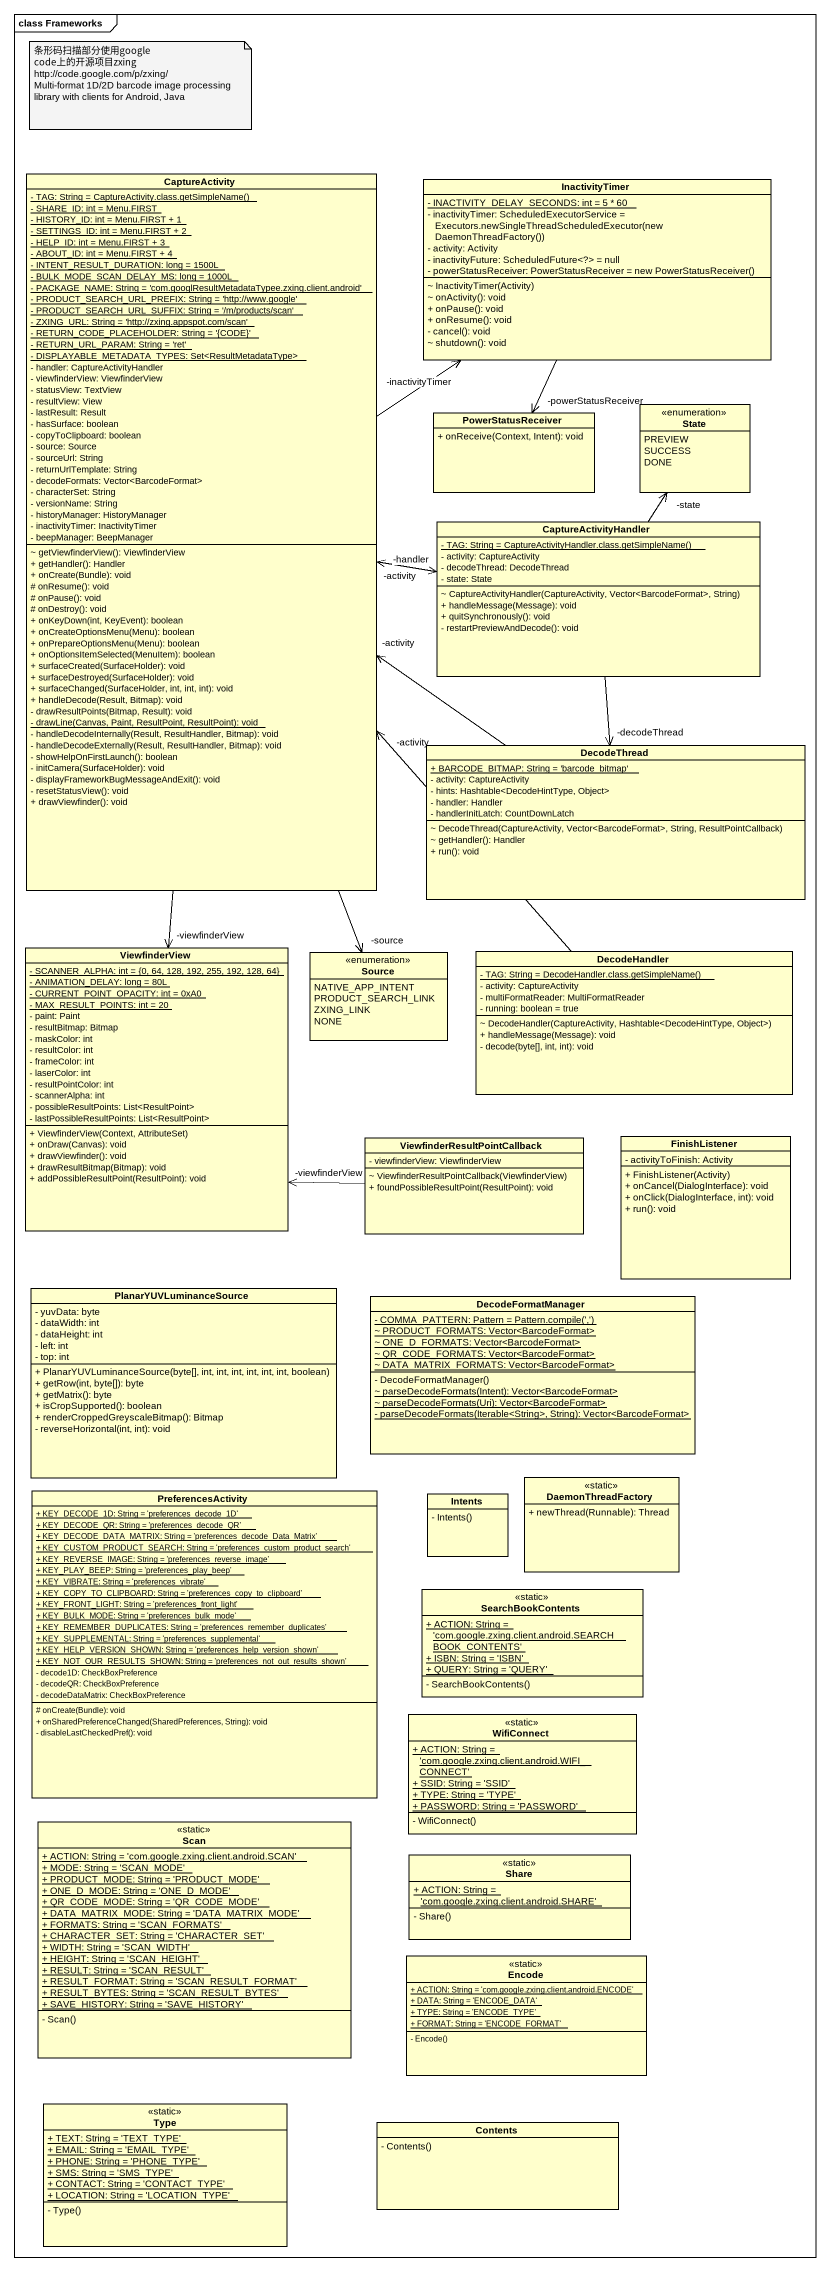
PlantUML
@startuml
mainframe class Frameworks
hide circle
hide empty members
skinparam classAttributeIconSize 0
class CaptureActivity {
  {static} {field} - TAG: String = CaptureActivity.class.getSimpleName()
  {static} - SHARE_ID: int = Menu.FIRST
  {static} - HISTORY_ID: int = Menu.FIRST + 1
  {static} - SETTINGS_ID: int = Menu.FIRST + 2
  {static} - HELP_ID: int = Menu.FIRST + 3
  {static} - ABOUT_ID: int = Menu.FIRST + 4
  {static} - INTENT_RESULT_DURATION: long = 1500L
  {static} - BULK_MODE_SCAN_DELAY_MS: long = 1000L
  {static} - PACKAGE_NAME: String = 'com.googlResultMetadataTypee.zxing.client.android'
  {static} - PRODUCT_SEARCH_URL_PREFIX: String = 'http://www.google'
  {static} - PRODUCT_SEARCH_URL_SUFFIX: String = '/m/products/scan'
  {static} - ZXING_URL: String = 'http://zxing.appspot.com/scan'
  {static} - RETURN_CODE_PLACEHOLDER: String = '{CODE}'
  {static} - RETURN_URL_PARAM: String = 'ret'
  {static} - DISPLAYABLE_METADATA_TYPES: Set<ResultMetadataType>
  - handler: CaptureActivityHandler
  - viewfinderView: ViewfinderView
  - statusView: TextView
  - resultView: View
  - lastResult: Result
  - hasSurface: boolean
  - copyToClipboard: boolean
  - source: Source
  - sourceUrl: String
  - returnUrlTemplate: String
  - decodeFormats: Vector<BarcodeFormat>
  - characterSet: String
  - versionName: String
  - historyManager: HistoryManager
  - inactivityTimer: InactivityTimer
  - beepManager: BeepManager
  ~ getViewfinderView(): ViewfinderView
  + getHandler(): Handler
  + onCreate(Bundle): void
  # onResume(): void
  # onPause(): void
  # onDestroy(): void
  + onKeyDown(int, KeyEvent): boolean
  + onCreateOptionsMenu(Menu): boolean
  + onPrepareOptionsMenu(Menu): boolean
  + onOptionsItemSelected(MenuItem): boolean
  + surfaceCreated(SurfaceHolder): void
  + surfaceDestroyed(SurfaceHolder): void
  + surfaceChanged(SurfaceHolder, int, int, int): void
  + handleDecode(Result, Bitmap): void
  - drawResultPoints(Bitmap, Result): void
  {static} - drawLine(Canvas, Paint, ResultPoint, ResultPoint): void
  - handleDecodeInternally(Result, ResultHandler, Bitmap): void
  - handleDecodeExternally(Result, ResultHandler, Bitmap): void
  - showHelpOnFirstLaunch(): boolean
  - initCamera(SurfaceHolder): void
  - displayFrameworkBugMessageAndExit(): void
  - resetStatusView(): void
  + drawViewfinder(): void
}
class InactivityTimer {
  {static} - INACTIVITY_DELAY_SECONDS: int = 5 * 60
  {field} - inactivityTimer: ScheduledExecutorService = Executors.newSingleThreadScheduledExecutor(new DaemonThreadFactory())
  - activity: Activity
  - inactivityFuture: ScheduledFuture<?> = null
  {field} - powerStatusReceiver: PowerStatusReceiver = new PowerStatusReceiver()
  ~ InactivityTimer(Activity)
  ~ onActivity(): void
  + onPause(): void
  + onResume(): void
  - cancel(): void
  ~ shutdown(): void
}
class PowerStatusReceiver {
  + onReceive(Context, Intent): void
}
enum "State" as State_ {
  PREVIEW
  SUCCESS
  DONE
}
class CaptureActivityHandler {
  {static} {field} - TAG: String = CaptureActivityHandler.class.getSimpleName()
  - activity: CaptureActivity
  - decodeThread: DecodeThread
  - state: State
  ~ CaptureActivityHandler(CaptureActivity, Vector<BarcodeFormat>, String)
  + handleMessage(Message): void
  + quitSynchronously(): void
  - restartPreviewAndDecode(): void
}
class DecodeThread {
  {static} + BARCODE_BITMAP: String = 'barcode_bitmap'
  - activity: CaptureActivity
  - hints: Hashtable<DecodeHintType, Object>
  - handler: Handler
  - handlerInitLatch: CountDownLatch
  ~ DecodeThread(CaptureActivity, Vector<BarcodeFormat>, String, ResultPointCallback)
  ~ getHandler(): Handler
  + run(): void
}
class ViewfinderView {
  {static} - SCANNER_ALPHA: int = {0, 64, 128, 192, 255, 192, 128, 64}
  {static} - ANIMATION_DELAY: long = 80L
  {static} - CURRENT_POINT_OPACITY: int = 0xA0
  {static} - MAX_RESULT_POINTS: int = 20
  - paint: Paint
  - resultBitmap: Bitmap
  - maskColor: int
  - resultColor: int
  - frameColor: int
  - laserColor: int
  - resultPointColor: int
  - scannerAlpha: int
  - possibleResultPoints: List<ResultPoint>
  - lastPossibleResultPoints: List<ResultPoint>
  + ViewfinderView(Context, AttributeSet)
  + onDraw(Canvas): void
  + drawViewfinder(): void
  + drawResultBitmap(Bitmap): void
  + addPossibleResultPoint(ResultPoint): void
}
enum Source {
  NATIVE_APP_INTENT
  PRODUCT_SEARCH_LINK
  ZXING_LINK
  NONE
}
class DecodeHandler {
  {static} {field} - TAG: String = DecodeHandler.class.getSimpleName()
  - activity: CaptureActivity
  - multiFormatReader: MultiFormatReader
  - running: boolean = true
  ~ DecodeHandler(CaptureActivity, Hashtable<DecodeHintType, Object>)
  + handleMessage(Message): void
  - decode(byte[], int, int): void
}
class "ViewfinderResultPointCallback" as ViewfinderResultPointCallbac {
  - viewfinderView: ViewfinderView
  ~ ViewfinderResultPointCallback(ViewfinderView)
  + foundPossibleResultPoint(ResultPoint): void
}
class FinishListener {
  - activityToFinish: Activity
  + FinishListener(Activity)
  + onCancel(DialogInterface): void
  + onClick(DialogInterface, int): void
  + run(): void
}
class PlanarYUVLuminanceSource {
  - yuvData: byte
  - dataWidth: int
  - dataHeight: int
  - left: int
  - top: int
  + PlanarYUVLuminanceSource(byte[], int, int, int, int, int, int, boolean)
  + getRow(int, byte[]): byte
  + getMatrix(): byte
  + isCropSupported(): boolean
  + renderCroppedGreyscaleBitmap(): Bitmap
  - reverseHorizontal(int, int): void
}
class DecodeFormatManager {
  {static} {field} - COMMA_PATTERN: Pattern = Pattern.compile(',')
  {static} ~ PRODUCT_FORMATS: Vector<BarcodeFormat>
  {static} ~ ONE_D_FORMATS: Vector<BarcodeFormat>
  {static} ~ QR_CODE_FORMATS: Vector<BarcodeFormat>
  {static} ~ DATA_MATRIX_FORMATS: Vector<BarcodeFormat>
  - DecodeFormatManager()
  {static} ~ parseDecodeFormats(Intent): Vector<BarcodeFormat>
  {static} ~ parseDecodeFormats(Uri): Vector<BarcodeFormat>
  {static} - parseDecodeFormats(Iterable<String>, String): Vector<BarcodeFormat>
}
class PreferencesActivity {
  {static} + KEY_DECODE_1D: String = 'preferences_decode_1D'
  {static} + KEY_DECODE_QR: String = 'preferences_decode_QR'
  {static} + KEY_DECODE_DATA_MATRIX: String = 'preferences_decode_Data_Matrix'
  {static} + KEY_CUSTOM_PRODUCT_SEARCH: String = 'preferences_custom_product_search'
  {static} + KEY_REVERSE_IMAGE: String = 'preferences_reverse_image'
  {static} + KEY_PLAY_BEEP: String = 'preferences_play_beep'
  {static} + KEY_VIBRATE: String = 'preferences_vibrate'
  {static} + KEY_COPY_TO_CLIPBOARD: String = 'preferences_copy_to_clipboard'
  {static} + KEY_FRONT_LIGHT: String = 'preferences_front_light'
  {static} + KEY_BULK_MODE: String = 'preferences_bulk_mode'
  {static} + KEY_REMEMBER_DUPLICATES: String = 'preferences_remember_duplicates'
  {static} + KEY_SUPPLEMENTAL: String = 'preferences_supplemental'
  {static} + KEY_HELP_VERSION_SHOWN: String = 'preferences_help_version_shown'
  {static} + KEY_NOT_OUR_RESULTS_SHOWN: String = 'preferences_not_out_results_shown'
  - decode1D: CheckBoxPreference
  - decodeQR: CheckBoxPreference
  - decodeDataMatrix: CheckBoxPreference
  # onCreate(Bundle): void
  + onSharedPreferenceChanged(SharedPreferences, String): void
  - disableLastCheckedPref(): void
}
class Intents {
  - Intents()
}
class DaemonThreadFactory <<static>> {
  + newThread(Runnable): Thread
}
class SearchBookContents <<static>> {
  {static} + ACTION: String = 'com.google.zxing.client.android.SEARCH_BOOK_CONTENTS'
  {static} + ISBN: String = 'ISBN'
  {static} + QUERY: String = 'QUERY'
  - SearchBookContents()
}
class WifiConnect <<static>> {
  {static} + ACTION: String = 'com.google.zxing.client.android.WIFI_CONNECT'
  {static} + SSID: String = 'SSID'
  {static} + TYPE: String = 'TYPE'
  {static} + PASSWORD: String = 'PASSWORD'
  - WifiConnect()
}
class Scan <<static>> {
  {static} + ACTION: String = 'com.google.zxing.client.android.SCAN'
  {static} + MODE: String = 'SCAN_MODE'
  {static} + PRODUCT_MODE: String = 'PRODUCT_MODE'
  {static} + ONE_D_MODE: String = 'ONE_D_MODE'
  {static} + QR_CODE_MODE: String = 'QR_CODE_MODE'
  {static} + DATA_MATRIX_MODE: String = 'DATA_MATRIX_MODE'
  {static} + FORMATS: String = 'SCAN_FORMATS'
  {static} + CHARACTER_SET: String = 'CHARACTER_SET'
  {static} + WIDTH: String = 'SCAN_WIDTH'
  {static} + HEIGHT: String = 'SCAN_HEIGHT'
  {static} + RESULT: String = 'SCAN_RESULT'
  {static} + RESULT_FORMAT: String = 'SCAN_RESULT_FORMAT'
  {static} + RESULT_BYTES: String = 'SCAN_RESULT_BYTES'
  {static} + SAVE_HISTORY: String = 'SAVE_HISTORY'
  - Scan()
}
class Share <<static>> {
  {static} + ACTION: String = 'com.google.zxing.client.android.SHARE'
  - Share()
}
class Encode <<static>> {
  {static} + ACTION: String = 'com.google.zxing.client.android.ENCODE'
  {static} + DATA: String = 'ENCODE_DATA'
  {static} + TYPE: String = 'ENCODE_TYPE'
  {static} + FORMAT: String = 'ENCODE_FORMAT'
  - Encode()
}
class Type <<static>> {
  {static} + TEXT: String = 'TEXT_TYPE'
  {static} + EMAIL: String = 'EMAIL_TYPE'
  {static} + PHONE: String = 'PHONE_TYPE'
  {static} + SMS: String = 'SMS_TYPE'
  {static} + CONTACT: String = 'CONTACT_TYPE'
  {static} + LOCATION: String = 'LOCATION_TYPE'
  - Type()
}
class Contents {
  - Contents()
}
CaptureActivity -up-> "-inactivityTimer" InactivityTimer
CaptureActivity -right-> "-handler" CaptureActivityHandler
CaptureActivity --> "-viewfinderView" ViewfinderView
CaptureActivity --> "-source" Source
InactivityTimer --> "-powerStatusReceiver" PowerStatusReceiver
CaptureActivityHandler -left-> "-activity" CaptureActivity
CaptureActivityHandler -up-> "-state" State_
CaptureActivityHandler --> "-decodeThread" DecodeThread
DecodeThread -up-> "-activity" CaptureActivity
DecodeHandler -up-> "-activity" CaptureActivity
ViewfinderResultPointCallbac -left-> "-viewfinderView" ViewfinderView
note as N1
  条形码扫描部分使用google code上的开源项目zxing
  http://code.google.com/p/zxing/
  Multi-format 1D/2D barcode image processing library with clients for Android, Java
end note
@enduml
